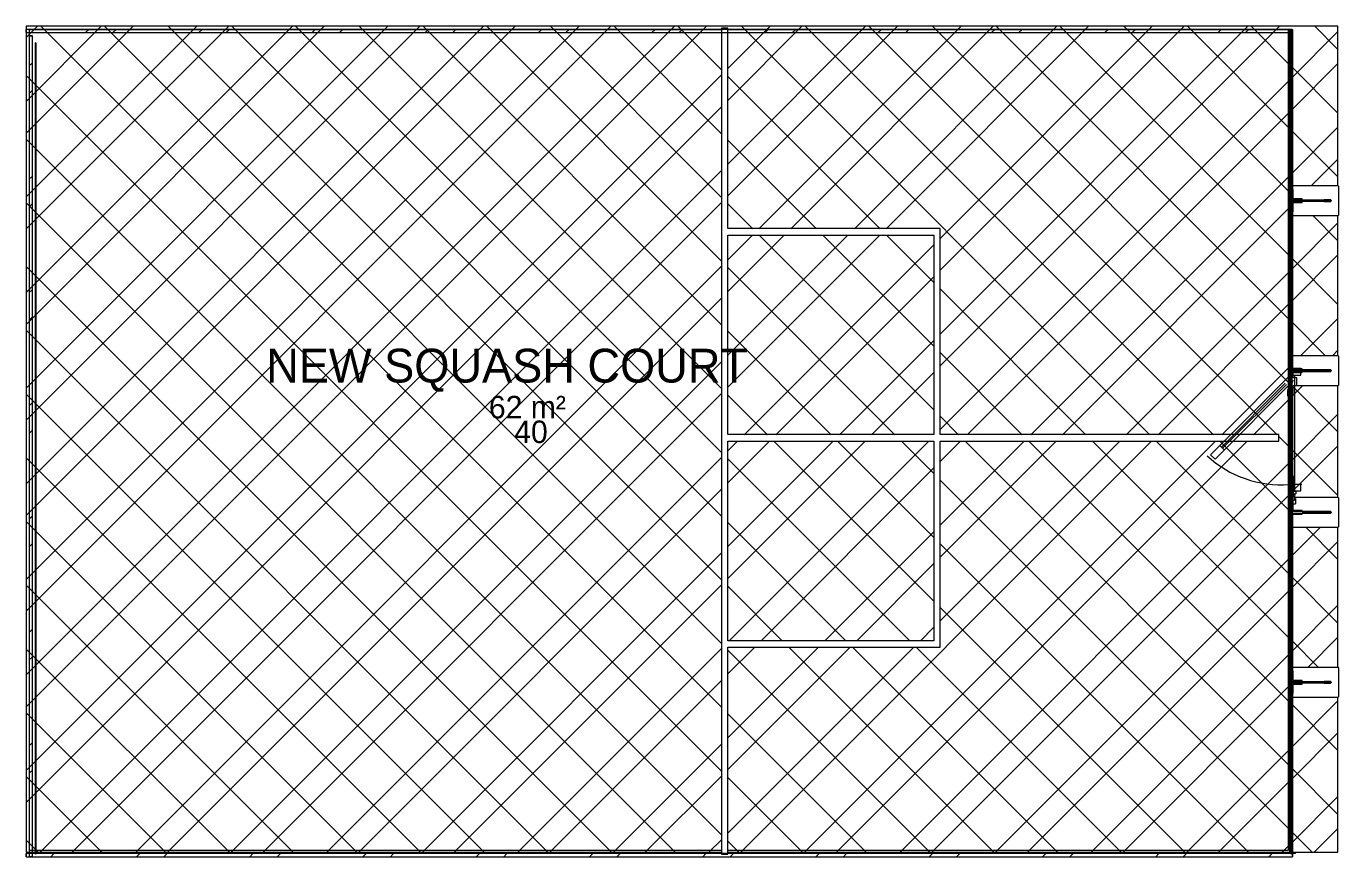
# Model space of a CAD drawing. Header units: inches. Extents: x 22 to 382261, y 22 to 371281.
# Drawn here: x 64680 to 74880, y 50591 to 57041 of the extents above; entities that cross this region are included whole.
import ezdxf

# ---------------------------------------------------------------- set-up
doc = ezdxf.new("R2010")
doc.units = ezdxf.units.IN
doc.header["$MEASUREMENT"] = 0
doc.linetypes.add('Hidden 1_8_', pattern=[4.7625, 3.175, -1.5875])
for name, color, linetype, lineweight in [('A-AREA', 32, 'Continuous', 9), ('A-AREA-IDEN', 2, 'Continuous', 9), ('A-DETL-HDLN', 90, 'Hidden 1_8_', 9), ('A-DETL-THIN', 151, 'Continuous', 9), ('A-FLOR', 192, 'Continuous', 9), ('A-FLOR-PATT', 8, 'Continuous', 9), ('A-GENM', 13, 'Continuous', 9), ('A-GLAZ-CURT', 52, 'Continuous', 9), ('Q-CASE', 31, 'Continuous', 9)]:
    doc.layers.add(name, color=color, linetype=linetype, lineweight=lineweight)
doc.styles.add('Century Gothic_1', font='GOTHIC.TTF', dxfattribs={"height": 1})
doc.styles.add('Gill Sans MT', font='GIL_____.TTF', dxfattribs={"height": 262.5})

# ---------------------------------------------------------------- blocks, each defined once
blk = doc.blocks.new('Casework 25 - Casework 8-692442-01-GROUND FLOOR FURNITURE PLAN')
at = {"layer": 'Q-CASE'}
for p, q in [((8261, 5138), (8211, 5138)), ((8211, 5138), (8211, 5128)), ((8211, 5128), (8211, 5103)), ((8211, 5103), (8211, -1272)), ((8261, 5128), (8261, 5138)), ((8261, 5103), (8261, 5128)), ((8261, 3581), (8261, 5103)), ((2883, 5023), (2881, 5023)), ((2881, -1272), (2881, 5023)), ((2883, 5023), (2883, -1272)), ((9911, 3581), (8261, 3581)), ((9911, 1981), (9911, 3581)), ((8261, 1981), (8261, 3531)), ((8261, 3531), (9861, 3531)), ((9861, 3531), (9861, 1981)), ((9861, 1981), (8261, 1981)), ((12542, 1981), (9911, 1981)), ((12542, 1931), (12542, 1981)), ((8261, 381), (8261, 1931)), ((8261, 1931), (9861, 1931)), ((9861, 1931), (9861, 381)), ((9911, 381), (9911, 1931)), ((9911, 1931), (12542, 1931)), ((9861, 381), (8261, 381)), ((8261, -1272), (8261, 331)), ((8261, 331), (9911, 331)), ((9911, 331), (9911, 381)), ((2881, -1277), (2881, -1272)), ((2883, -1277), (2881, -1277)), ((2883, -1272), (2883, -1277)), ((8211, -1272), (8211, -1277)), ((8211, -1277), (8261, -1277)), ((8261, -1277), (8261, -1272))]:
    blk.add_line(p, q, dxfattribs=at)
blk = doc.blocks.new('Back wall - ASB FREESTANDING GLASS BACK WALL 2-701475-01-GROUND FLOOR FURNITURE PLAN')
at = {"layer": 'A-GENM'}
for p, q in [((-3200, 12.5), (-3200, 32.5)), ((-3200, 32.5), (-3190, 32.5)), ((-3200, 6), (-3200, 12.5)), ((3175, 12.5), (-3200, 12.5)), ((-3200, -6), (-3200, 6)), ((3200, 12.5), (3175, 12.5)), ((3200, 12.5), (3200, 6)), ((-3200, -9.5), (-3200, -6)), ((-3200, -12.5), (-3200, -9.5)), ((-3200, -32.5), (-3200, -12.5)), ((-3200, -12.5), (-1985, -12.5)), ((-3200, -32.5), (-3190, -32.5)), ((-1956, -9), (-1985, -9)), ((-1985, -9), (-1985, -364)), ((-1956, -6), (-1956, -14)), ((-1956, -14), (-1884, -14)), ((-1884, -14), (-1884, -86)), ((-1884, -86), (-1876, -86)), ((-1877, -304), (-1877, -86)), ((-1876, -256), (-1876, -6)), ((-1864, -6), (-1864, -256)), ((-1864, -86), (-1856, -86)), ((-1863, -86), (-1863, -304)), ((-1856, -86), (-1856, -14)), ((-1856, -14), (-1784, -14)), ((-1784, -14), (-1784, -6)), ((-1755, -9), (-1784, -9)), ((-1755, -364), (-1755, -9)), ((-1755, -12.5), (-665, -12.5)), ((-564, -9), (-665, -9)), ((-665, -9), (-665, -364)), ((-564, -6), (-564, -86)), ((-564, -86), (-556, -86)), ((-557, -304), (-557, -86)), ((-544, -86), (-536, -86)), ((-543, -86), (-543, -304)), ((-536, -86), (-536, -14)), ((-536, -14), (-444, -14)), ((-484, -14), (-484, -34)), ((-444, -34), (-484, -34)), ((-458, -6), (-463, -6)), ((-455, -16), (-433.1, -16)), ((-455, -16), (-455, -26)), ((-429, -26), (-455, -26)), ((-444, -14), (-444, -6)), ((-435, -9), (-444, -9)), ((-444, -34), (-444, -26)), ((-436, -6), (-436, -16)), ((-436, -16), (-426, -16)), ((-435, -16), (-435, -9)), ((-435, -364), (-435, -26)), ((-425, -26), (-429, -26)), ((-266, -16), (-426, -16)), ((-425, -16), (-425, -26)), ((-406, -26), (-425, -26)), ((-406, -16), (-406, -36)), ((-386, -36), (-406, -36)), ((-386, -16), (-386, -36)), ((-365, -26), (-386, -26)), ((-365, -16), (-365, -26)), ((-361, -26), (-365, -26)), ((-335, -26), (-361, -26)), ((-335, -16), (-335, -26)), ((-266, -6), (-266, -16)), ((-266, -12.5), (373.5, -12.5)), ((373.5, -6), (373.5, -14)), ((373.5, -14), (433.5, -14)), ((433.5, -14), (433.5, -44)), ((433.5, -44), (493.5, -44)), ((435, -44), (435, -364)), ((463, -6), (458, -6)), ((493.5, -44), (493.5, -14)), ((493.5, -14), (535.5, -14)), ((535.5, -14), (535.5, -86)), ((535.5, -86), (543.5, -86)), ((543, -304), (543, -86)), ((543.5, -86), (543.5, -6)), ((556.5, -6), (556.5, -86)), ((556.5, -86), (564.5, -86)), ((557, -86), (557, -304)), ((665, -9), (564.2, -9)), ((564.5, -86), (564.5, -6)), ((665, -364), (665, -9)), ((665, -12.5), (1755, -12.5)), ((1784, -9), (1755, -9)), ((1755, -9), (1755, -364)), ((1784, -6), (1784, -14)), ((1784, -14), (1856, -14)), ((1856, -14), (1856, -86)), ((1856, -86), (1864, -86)), ((1863, -304), (1863, -86)), ((1864, -256), (1864, -6)), ((1876, -6), (1876, -256)), ((1876, -86), (1884, -86)), ((1877, -86), (1877, -304)), ((1884, -86), (1884, -14)), ((1884, -14), (1956, -14)), ((1956, -14), (1956, -6)), ((1985, -9), (1956, -9)), ((1985, -364), (1985, -9)), ((1985, -12.5), (3200, -12.5)), ((3200, -6), (3200, -12.5)), ((-1876, -256), (-1876, -306)), ((-1864, -306), (-1864, -256)), ((1864, -256), (1864, -306)), ((1876, -306), (1876, -256)), ((-1980, -369), (-1760, -369)), ((-1876, -306), (-1864, -306)), ((-1870, -309), (-1872, -309)), ((-1868, -309), (-1870, -309)), ((-660, -369), (-440, -369)), ((-550, -309), (-552, -309)), ((-548, -309), (-550, -309)), ((440, -369), (660, -369)), ((550, -309), (548, -309)), ((552, -309), (550, -309)), ((1760, -369), (1980, -369)), ((1864, -306), (1876, -306)), ((1870, -309), (1868, -309)), ((1872, -309), (1870, -309))]:
    blk.add_line(p, q, dxfattribs=at)
at = {"layer": 'A-GENM', "lineweight": 18}
for p, q in [((-3200, 6), (-3200, -6)), ((-463, 6), (-3200, 6)), ((-463, -6), (-463, 6)), ((458, 6), (-458, 6)), ((-458, 6), (-458, -6)), ((458, -6), (458, 6)), ((3200, 6), (463, 6)), ((463, 6), (463, -6)), ((3200, -6), (3200, 6)), ((-3200, -6), (-463, -6)), ((-556, -6), (-556, -306)), ((-544, -6), (-556, -6)), ((-544, -306), (-544, -6)), ((-458, -6), (458, -6)), ((463, -6), (3200, -6)), ((556, -6), (544, -6)), ((544, -6), (544, -306)), ((556, -306), (556, -6)), ((-556, -306), (-544, -306)), ((544, -306), (556, -306))]:
    blk.add_line(p, q, dxfattribs=at)
at = {"layer": 'A-GENM'}
for centre, start, end in [((-1872, -304), 180, 270), ((-1868, -304), 270, 0), ((-552, -304), 180, 270), ((-548, -304), 270, 0), ((548, -304), 180, 270), ((552, -304), 270, 0), ((1868, -304), 180, 270), ((1872, -304), 270, 0), ((-1980, -364), 180, 270), ((-1760, -364), 270, 0), ((-660, -364), 180, 270), ((-440, -364), 270, 0), ((440, -364), 180, 270), ((660, -364), 270, 0), ((1760, -364), 180, 270), ((1980, -364), 270, 0)]:
    blk.add_arc(centre, 5, start, end, dxfattribs=at)
blk = doc.blocks.new('System Panel - Glazed-V12-01-GROUND FLOOR FURNITURE PLAN')
at = {"layer": 'A-GLAZ-CURT'}
h = blk.add_hatch(dxfattribs=at)
h.set_pattern_fill('FP_13', color=256, style=0, pattern_type=2)
h.set_pattern_definition([(135, (-2778.8, 37151.2), (-440.033, -440.033), []), (135, (-3445.56, 37151.2), (-440.033, -440.033), [])])
h.paths.add_polyline_path([(3187.5, -24.5), (-3187.5, -24.5), (-3187.5, -49.5), (3187.5, -49.5)])
for p, q in [((3187.5, -24.5), (-3187.5, -24.5)), ((-3187.5, -24.5), (-3187.5, -49.5)), ((-3187.5, -49.5), (-3187.5, -24.5)), ((3163, -24.5), (-3187.5, -24.5)), ((-3187.5, -49.5), (3187.5, -49.5)), ((-3187.5, -49.5), (3163, -49.5)), ((3187.5, -24.5), (3163, -24.5)), ((3163, -49.5), (3187.5, -49.5)), ((3187.5, -49.5), (3187.5, -24.5)), ((3187.5, -24.5), (3187.5, -49.5))]:
    blk.add_line(p, q, dxfattribs=at)
blk = doc.blocks.new('System Panel - Glazed-836453-01-GROUND FLOOR FURNITURE PLAN')
at = {"layer": 'A-GLAZ-CURT'}
h = blk.add_hatch(dxfattribs=at)
h.set_pattern_fill('FP_14', color=256, style=0, pattern_type=2)
h.set_pattern_definition([(225, (-32303.7, -5917.3), (440.033, -440.033), []), (225, (-32303.7, -6584.06), (440.033, -440.033), [])])
h.paths.add_polyline_path([(-4920, 49.5), (-4920, 24.5), (4920, 24.5), (4920, 49.5), (-3125.385563, 49.5)])
for p, q in [((4920, 49.5), (-4920, 49.5)), ((-4920, 49.5), (-4920, 24.5)), ((-4920, 24.5), (-4920, 49.5)), ((4920, 49.5), (-4920, 49.5)), ((-4920, 24.5), (4920, 24.5)), ((-4920, 24.5), (-4916.5, 24.5)), ((-4916.5, 24.5), (-4904.5, 24.5)), ((-4904.5, 24.5), (-532.5, 24.5)), ((-482.655521, 24.5), (4845.5, 24.5)), ((4847.5, 24.5), (4872, 24.5)), ((4872, 24.5), (4897, 24.5)), ((4897, 24.5), (4920, 24.5)), ((4920, 24.5), (4920, 49.5)), ((4920, 49.5), (4920, 24.5))]:
    blk.add_line(p, q, dxfattribs=at)
blk = doc.blocks.new('System Panel - Glazed-836405-01-GROUND FLOOR FURNITURE PLAN')
at = {"layer": 'A-GLAZ-CURT'}
h = blk.add_hatch(dxfattribs=at)
h.set_pattern_fill('FP_15', color=256, style=0, pattern_type=2)
h.set_pattern_definition([(225, (-32308.45, 482.7), (440.033, -440.033), []), (225, (-32308.45, -184.06), (440.033, -440.033), [])])
h.paths.add_polyline_path([(-4915, 49), (-4915, 24), (4915, 24), (4915, 49), (-4054, 49)])
for p, q in [((4915, 49), (-4915, 49)), ((-4915, 49), (-4915, 24)), ((-4915, 24), (4915, 24)), ((-537, 49), (-4909, 49)), ((-4909, 24), (-537, 24)), ((-488, 24), (4915, 24)), ((4915, 49), (-487, 49)), ((4915, 49), (4915, 24)), ((4915, 24), (4915, 49))]:
    blk.add_line(p, q, dxfattribs=at)

msp = doc.modelspace()

# ---------------------------------------------------------------- hatches: boundary and pattern name
at = {"layer": 'A-FLOR-PATT'}
h = msp.add_hatch(dxfattribs=at)
h.set_pattern_fill('FP_8', color=256, style=0, pattern_type=2)
h.set_pattern_definition([(45, (101903.7, 56557.85), (-371.231, 371.231), []), (45, (102151.2, 56557.85), (-371.231, 371.231), []), (135, (101903.7, 56557.85), (-247.4874, -247.4874), [])])
h.paths.add_polyline_path([(74516.5, 50626), (74873.5, 50626), (74873.5, 51831), (74519.5, 51831), (74519.5, 51860), (74516.5, 51860), (74516.5, 51831)])
h.paths.add_polyline_path([(64680, 50626), (64752.5, 50626), (64754.5, 50626), (70082.5, 50626), (70082.5, 57026), (70132.5, 57026), (70132.5, 55468.5), (71782.5, 55468.5), (71782.5, 53868.5), (74412.8, 53868.5), (74412.8, 53818.5), (71782.5, 53818.5), (71782.5, 52218.5), (70132.5, 52218.5), (70132.5, 50626), (74504.5, 50626), (74504.5, 53353), (74516.5, 53353), (74516.5, 53358), (74504.5, 53358), (74504.5, 54274), (74516.5, 54274), (74516.5, 54279), (74504.5, 54279), (74504.5, 57016), (74516.5, 57016), (74516.5, 55772), (74519.5, 55772), (74519.5, 55801), (74873.5, 55802), (74873.5, 57040.5), (64680, 57040.5), (64680, 56966.5)])
h.paths.add_polyline_path([(74801.9, 51939), (74818, 51940.5), (74819.5, 51944), (74818, 51951.6), (74814.5, 51953), (74816.5, 51952), (74814.5, 51940), (74801.2, 51939)])
h.paths.add_polyline_path([(74516.5, 52032), (74519.5, 52032), (74519.5, 52061), (74873.5, 52062), (74873.5, 53151), (74519.5, 53151), (74519.5, 53252), (74516.5, 53252), (74516.5, 52061)])
h.paths.add_polyline_path([(70156.7, 52268.5), (71732.5, 52268.8), (71732.5, 53818.5), (70132.5, 53818.5), (70132.5, 52268.5)])
h.paths.add_polyline_path([(74688.3, 53259), (74818, 53260.5), (74819.5, 53264), (74818, 53271.6), (74814.5, 53273), (74816.5, 53272), (74814.5, 53260), (74596.5, 53259)])
h.paths.add_polyline_path([(74519.5, 53372), (74519.5, 53381), (74516.5, 53381), (74516.5, 53372)])
h.paths.add_polyline_path([(74814.5, 53381), (74873.5, 53382), (74873.5, 54251), (74524.5, 54249.5), (74524.5, 54189.5), (74516.5, 54189.5), (74516.5, 53550), (74526.5, 53550), (74526.5, 53481), (74536.5, 53481), (74536.5, 53455), (74526.5, 53454.4), (74526.5, 53451), (74536.5, 53451), (74536.5, 53430), (74546.5, 53430), (74546.5, 53410), (74536.5, 53410), (74536.5, 53391), (74526.5, 53390), (74528.1, 53387), (74536.5, 53387), (74536.5, 53381), (74803.8, 53381)])
h.paths.add_polyline_path([(70878, 53868.5), (71732.5, 53868.5), (71732.5, 55418.5), (70132.5, 55418.5), (70132.5, 53868.5), (70183.9, 53868.5)])
h.paths.add_polyline_path([(74803.8, 54359), (74818, 54360.5), (74819.5, 54364), (74818, 54371.6), (74814.5, 54373), (74816.5, 54371.5), (74814.5, 54360), (74688.3, 54359)])
h.paths.add_polyline_path([(74519.5, 54380.5), (74519.5, 54481), (74873.5, 54482), (74873.5, 55571), (74519.5, 55571), (74519.5, 55600), (74516.5, 55600), (74516.5, 54380.5)])
h.paths.add_polyline_path([(74801.9, 55679), (74818, 55680.5), (74819.5, 55684), (74818, 55691.6), (74814.5, 55693), (74816.5, 55692), (74814.5, 55680), (74791.5, 55679)])

# ---------------------------------------------------------------- linework, layer by layer
at = {"layer": 'A-AREA'}
for p, q in [((64705, 57016), (70082.8, 57016)), ((64705, 56991), (64705, 57016)), ((64705, 57016), (70082.8, 57016)), ((64705, 56991), (64705, 57016)), ((70132.5, 57016), (74504.5, 57016)), ((70132.5, 57016), (74487.5, 57016)), ((74487.5, 57016), (74487.5, 56991)), ((64705, 56966.5), (64705, 56991)), ((64705, 56966.5), (64705, 56991)), ((64705, 50616), (64705, 56966.5)), ((64705, 50640.5), (64705, 56966.5)), ((74487.5, 56991), (74487.5, 50640.5)), ((74510.5, 54279), (74510.5, 54274)), ((74510.5, 53358), (74510.5, 53353)), ((64728, 50640.5), (64705, 50640.5)), ((64728, 50616), (64705, 50616)), ((64752.5, 50640.5), (64728, 50640.5)), ((64752.5, 50616), (64728, 50616)), ((70082.5, 50640.5), (64754.5, 50640.5)), ((70082.7, 50616), (64754.5, 50616)), ((74487.5, 50640.5), (70132.5, 50640.5)), ((74504.5, 50616), (70132.5, 50616)), ((74510.5, 50616), (74504.5, 50616))]:
    msp.add_line(p, q, dxfattribs=at)
at = {"layer": 'A-DETL-HDLN'}
msp.add_line((74482.5, 54218.5), (74482.5, 54167.5), dxfattribs=at)
at = {"layer": 'A-DETL-THIN'}
for p, q in [((74585.5, 54382.1), (74493.4, 54382.1)), ((74493.4, 54382.1), (74493.4, 54332.1)), ((74585.5, 54332.1), (74585.5, 54382.1)), ((74494.5, 54323.4), (73883.8, 53712.7)), ((73917.9, 53679), (74528.4, 54289.5)), ((74463.7, 54267.7), (73968.1, 53772)), ((74493.4, 54332.1), (74585.5, 54332.1)), ((74493.4, 54332.1), (74585.5, 54332.1)), ((74493.4, 54332.1), (74493.4, 53482.1)), ((74510.5, 53479.9), (74510.5, 54332.1)), ((74535.9, 54332.1), (74535.9, 53482.1)), ((74472.7, 54258.7), (73977, 53763)), ((74472.7, 54258.7), (73977, 53763)), ((73989.5, 53750.6), (73955.6, 53784.5)), ((73883.8, 53712.7), (73917.9, 53679)), ((74592.2, 53482.1), (74488.4, 53482.1)), ((74488.4, 53482.1), (74488.4, 53432.1)), ((74585.5, 53432.1), (74585.5, 53482.1)), ((74488.4, 53432.1), (74585.5, 53432.1))]:
    msp.add_line(p, q, dxfattribs=at)
msp.add_arc((74432.4, 54332.1), 852.1, 227.51456, 274.17879, dxfattribs=at)
msp.add_arc((74432.4, 54332.1), 852.1, 227.51456, 274.17879, dxfattribs=at)
at = {"layer": 'A-FLOR'}
for p, q in [((74873.5, 57040.5), (64680, 57040.5)), ((64680, 57040.5), (64680, 50626)), ((74873.5, 55801), (74873.5, 57040.5)), ((74873.5, 54481), (74873.5, 55571)), ((74873.5, 53381), (74873.5, 54251)), ((74873.5, 52061), (74873.5, 53151)), ((74873.5, 50626), (74873.5, 51831)), ((64680, 50626), (64752.5, 50626)), ((64754.5, 50626), (70083, 50626)), ((70132.5, 50626), (74504.5, 50626)), ((74516.5, 50626), (74873.5, 50626))]:
    msp.add_line(p, q, dxfattribs=at)

# ---------------------------------------------------------------- block references
at = {"layer": 'A-GENM', "rotation": 89.9999999999999}
msp.add_blockref('Back wall - ASB FREESTANDING GLASS BACK WALL 2-701475-01-GROUND FLOOR FURNITURE PLAN', (74510.5, 53816), dxfattribs=at)
at = {"layer": 'A-GLAZ-CURT'}
for name, p, rotation in [('System Panel - Glazed-836405-01-GROUND FLOOR FURNITURE PLAN', (69595.3, 57040.5), 180), ('System Panel - Glazed-V12-01-GROUND FLOOR FURNITURE PLAN', (64752.5, 53779), 269.9999999999999), ('System Panel - Glazed-836453-01-GROUND FLOOR FURNITURE PLAN', (69600, 50640.5), 180)]:
    msp.add_blockref(name, p, dxfattribs=dict(at, rotation=rotation))
at = {"layer": 'Q-CASE'}
msp.add_blockref('Casework 25 - Casework 8-692442-01-GROUND FLOOR FURNITURE PLAN', (61871.3, 51887.9), dxfattribs=at)

# ---------------------------------------------------------------- texts
at = {"layer": 'A-AREA-IDEN', "attachment_point": 1}
for s, insert, char_height, width, style in [('NEW SQUASH COURT', (66544.7, 54536.1), 262.5, 5008.543, 'Gill Sans MT'), ('62 m²', (68275.4, 54170.1), 175, 813.713, 'Century Gothic_1'), ('40', (68472.3, 53978.6), 175, 336.709, 'Century Gothic_1')]:
    msp.add_mtext(s, dxfattribs=dict(at, insert=insert, char_height=char_height, width=width, style=style))

doc.saveas('drawing.dxf')
